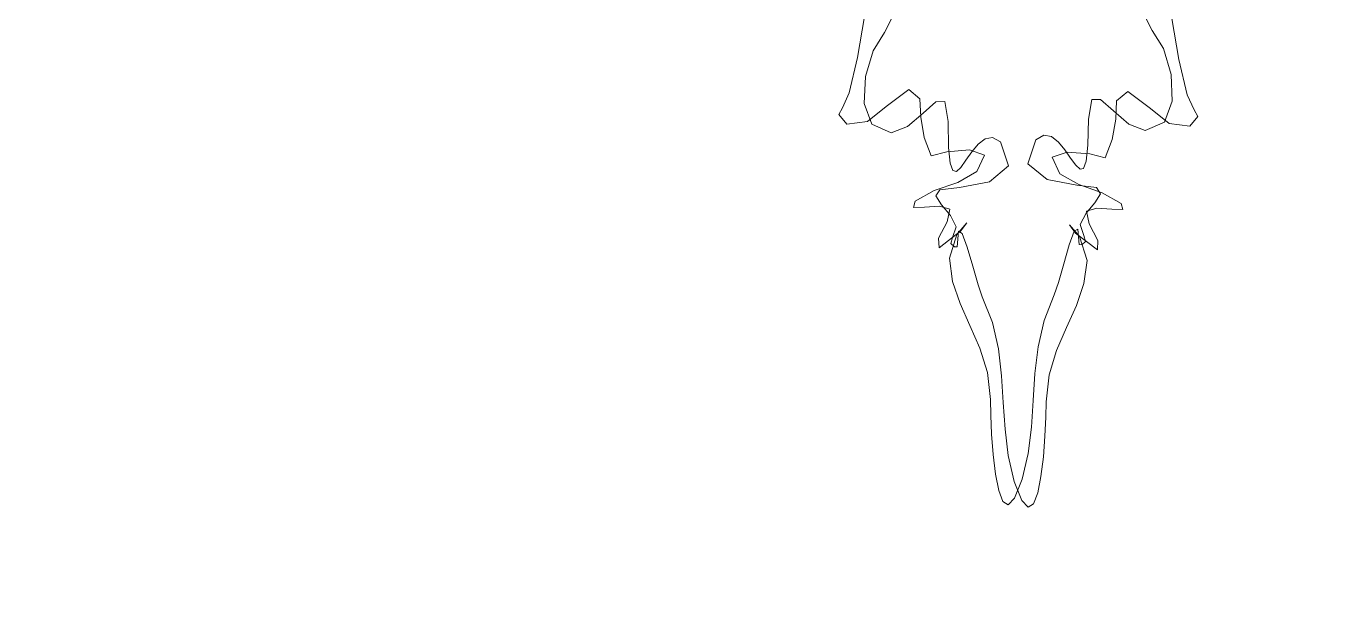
# Model space of a CAD drawing. Header units: centimetres. Extents: x -377343 to 693706, y 194584 to 813780.
# Drawn here: x 161300.5 to 161364.8, y 497989.7 to 498018.2 of the extents above; entities that cross this region are included whole.
import ezdxf

# ---------------------------------------------------------------- set-up
doc = ezdxf.new("R2010")
doc.units = ezdxf.units.CM
doc.layers.add('PIPA', color=11, linetype='Continuous')
doc.layers.add('TEXT', color=7, linetype='Continuous')

msp = doc.modelspace()

# ---------------------------------------------------------------- linework, layer by layer
at = {"layer": 'PIPA', "lineweight": 35, "extrusion": (0, 0.816497, 0.57735), "elevation": 193451.324}
msp.add_lwpolyline([(-421704.212, -325591.681), (-159560.265, -63447.734), (377343.333, -600351.331), (-158232.47, -1135927.133), (-693706.405, -600453.199), (-454216.825, -360963.619)], dxfattribs=at)
at = {"layer": 'TEXT', "color": 2, "linetype": 'Continuous', "lineweight": 13}
for p, q in [((161341.635, 498016.655), (161341.982, 498018.677)), ((161341.635, 498016.655), (161341.982, 498018.677)), ((161343.463, 498018.854), (161342.962, 498017.887)), ((161343.463, 498018.854), (161342.962, 498017.887)), ((161355.703, 498018.96), (161356.204, 498017.993)), ((161355.703, 498018.96), (161356.204, 498017.993)), ((161357.531, 498016.549), (161357.184, 498018.571)), ((161357.531, 498016.549), (161357.184, 498018.571)), ((161342.962, 498017.887), (161342.403, 498016.982)), ((161342.962, 498017.887), (161342.403, 498016.982)), ((161356.204, 498017.993), (161356.763, 498017.088)), ((161356.204, 498017.993), (161356.763, 498017.088)), ((161341.226, 498014.908), (161341.635, 498016.655)), ((161341.226, 498014.908), (161341.635, 498016.655)), ((161342.403, 498016.982), (161342.027, 498015.705)), ((161342.403, 498016.982), (161342.027, 498015.705)), ((161356.763, 498017.088), (161357.139, 498015.811)), ((161356.763, 498017.088), (161357.139, 498015.811)), ((161357.941, 498014.802), (161357.531, 498016.549)), ((161357.941, 498014.802), (161357.531, 498016.549)), ((161342.027, 498015.705), (161341.965, 498014.384)), ((161342.027, 498015.705), (161341.965, 498014.384)), ((161357.139, 498015.811), (161357.201, 498014.49)), ((161357.139, 498015.811), (161357.201, 498014.49)), ((161340.889, 498014.164), (161341.226, 498014.908)), ((161340.889, 498014.164), (161341.226, 498014.908)), ((161344.172, 498015.073), (161343.05, 498014.231)), ((161344.172, 498015.073), (161343.05, 498014.231)), ((161344.718, 498014.614), (161344.172, 498015.073)), ((161344.718, 498014.614), (161344.172, 498015.073)), ((161344.764, 498013.709), (161344.718, 498014.614)), ((161344.764, 498013.709), (161344.718, 498014.614)), ((161354.448, 498014.508), (161354.994, 498014.967)), ((161354.448, 498014.508), (161354.994, 498014.967)), ((161354.994, 498014.967), (161356.116, 498014.125)), ((161354.994, 498014.967), (161356.116, 498014.125)), ((161358.277, 498014.058), (161357.941, 498014.802)), ((161358.277, 498014.058), (161357.941, 498014.802)), ((161340.71, 498013.839), (161340.889, 498014.164)), ((161340.71, 498013.839), (161340.889, 498014.164)), ((161341.965, 498014.384), (161342.346, 498013.35)), ((161341.965, 498014.384), (161342.346, 498013.35)), ((161343.05, 498014.231), (161342.128, 498013.488)), ((161343.05, 498014.231), (161342.128, 498013.488)), ((161344.875, 498013.908), (161345.513, 498014.464)), ((161344.875, 498013.908), (161345.513, 498014.464)), ((161345.513, 498014.464), (161345.952, 498014.474)), ((161345.513, 498014.464), (161345.952, 498014.474)), ((161345.952, 498014.474), (161346.115, 498013.495)), ((161345.952, 498014.474), (161346.115, 498013.495)), ((161353.214, 498014.58), (161353.051, 498013.601)), ((161353.214, 498014.58), (161353.051, 498013.601)), ((161353.653, 498014.57), (161353.214, 498014.58)), ((161353.653, 498014.57), (161353.214, 498014.58)), ((161354.291, 498014.014), (161353.653, 498014.57)), ((161354.291, 498014.014), (161353.653, 498014.57)), ((161355.054, 498013.356), (161354.291, 498014.014)), ((161355.054, 498013.356), (161354.291, 498014.014)), ((161354.402, 498013.603), (161354.448, 498014.508)), ((161354.402, 498013.603), (161354.448, 498014.508)), ((161356.116, 498014.125), (161357.038, 498013.382)), ((161356.116, 498014.125), (161357.038, 498013.382)), ((161357.201, 498014.49), (161356.82, 498013.456)), ((161357.201, 498014.49), (161356.82, 498013.456)), ((161358.456, 498013.733), (161358.277, 498014.058)), ((161358.456, 498013.733), (161358.277, 498014.058)), ((161341.106, 498013.363), (161340.71, 498013.839)), ((161341.106, 498013.363), (161340.71, 498013.839)), ((161342.128, 498013.488), (161341.106, 498013.363)), ((161342.128, 498013.488), (161341.106, 498013.363)), ((161342.346, 498013.35), (161343.3, 498012.932)), ((161342.346, 498013.35), (161343.3, 498012.932)), ((161344.112, 498013.25), (161344.875, 498013.908)), ((161344.112, 498013.25), (161344.875, 498013.908)), ((161344.935, 498012.704), (161344.764, 498013.709)), ((161344.935, 498012.704), (161344.764, 498013.709)), ((161346.115, 498013.495), (161346.142, 498012.21)), ((161346.115, 498013.495), (161346.142, 498012.21)), ((161353.051, 498013.601), (161353.024, 498012.316)), ((161353.051, 498013.601), (161353.024, 498012.316)), ((161354.231, 498012.598), (161354.402, 498013.603)), ((161354.231, 498012.598), (161354.402, 498013.603)), ((161355.866, 498013.038), (161355.054, 498013.356)), ((161355.866, 498013.038), (161355.054, 498013.356)), ((161356.82, 498013.456), (161355.866, 498013.038)), ((161356.82, 498013.456), (161355.866, 498013.038)), ((161357.038, 498013.382), (161358.06, 498013.257)), ((161357.038, 498013.382), (161358.06, 498013.257)), ((161358.06, 498013.257), (161358.456, 498013.733)), ((161358.06, 498013.257), (161358.456, 498013.733)), ((161343.3, 498012.932), (161344.112, 498013.25)), ((161343.3, 498012.932), (161344.112, 498013.25)), ((161345.281, 498011.799), (161344.935, 498012.704)), ((161345.281, 498011.799), (161344.935, 498012.704)), ((161347.945, 498012.638), (161348.315, 498012.706)), ((161347.945, 498012.638), (161348.315, 498012.706)), ((161348.315, 498012.706), (161348.705, 498012.481)), ((161348.315, 498012.706), (161348.705, 498012.481)), ((161350.851, 498012.812), (161350.461, 498012.587)), ((161350.851, 498012.812), (161350.461, 498012.587)), ((161351.221, 498012.744), (161350.851, 498012.812)), ((161351.221, 498012.744), (161350.851, 498012.812)), ((161351.567, 498012.474), (161351.221, 498012.744)), ((161351.567, 498012.474), (161351.221, 498012.744)), ((161347.167, 498012.081), (161346.045, 498011.993)), ((161347.167, 498012.081), (161346.045, 498011.993)), ((161346.142, 498012.21), (161346.222, 498011.428)), ((161346.142, 498012.21), (161346.222, 498011.428)), ((161347.91, 498011.831), (161347.167, 498012.081)), ((161347.91, 498011.831), (161347.167, 498012.081)), ((161347.28, 498011.983), (161347.599, 498012.368)), ((161347.28, 498011.983), (161347.599, 498012.368)), ((161347.599, 498012.368), (161347.945, 498012.638)), ((161347.599, 498012.368), (161347.945, 498012.638)), ((161348.705, 498012.481), (161349.105, 498011.297)), ((161348.705, 498012.481), (161349.105, 498011.297)), ((161350.461, 498012.587), (161350.061, 498011.403)), ((161350.461, 498012.587), (161350.061, 498011.403)), ((161351.886, 498012.089), (161351.567, 498012.474)), ((161351.886, 498012.089), (161351.567, 498012.474)), ((161352.174, 498011.678), (161351.886, 498012.089)), ((161352.174, 498011.678), (161351.886, 498012.089)), ((161353.024, 498012.316), (161352.944, 498011.534)), ((161353.024, 498012.316), (161352.944, 498011.534)), ((161353.885, 498011.693), (161354.231, 498012.598)), ((161353.885, 498011.693), (161354.231, 498012.598)), ((161346.045, 498011.993), (161345.281, 498011.799)), ((161346.045, 498011.993), (161345.281, 498011.799)), ((161346.222, 498011.428), (161346.35, 498011.062)), ((161346.222, 498011.428), (161346.35, 498011.062)), ((161346.739, 498011.222), (161346.992, 498011.572)), ((161346.739, 498011.222), (161346.992, 498011.572)), ((161346.992, 498011.572), (161347.28, 498011.983)), ((161346.992, 498011.572), (161347.28, 498011.983)), ((161347.533, 498011.011), (161347.91, 498011.831)), ((161347.533, 498011.011), (161347.91, 498011.831)), ((161350.061, 498011.403), (161351.012, 498010.619)), ((161350.061, 498011.403), (161351.012, 498010.619)), ((161351.256, 498011.725), (161351.999, 498011.975)), ((161351.256, 498011.725), (161351.999, 498011.975)), ((161351.633, 498010.905), (161351.256, 498011.725)), ((161351.633, 498010.905), (161351.256, 498011.725)), ((161351.999, 498011.975), (161353.121, 498011.887)), ((161351.999, 498011.975), (161353.121, 498011.887)), ((161352.427, 498011.328), (161352.174, 498011.678)), ((161352.427, 498011.328), (161352.174, 498011.678)), ((161352.944, 498011.534), (161352.816, 498011.168)), ((161352.944, 498011.534), (161352.816, 498011.168)), ((161353.121, 498011.887), (161353.885, 498011.693)), ((161353.121, 498011.887), (161353.885, 498011.693)), ((161346.35, 498011.062), (161346.524, 498011.023)), ((161346.35, 498011.062), (161346.524, 498011.023)), ((161346.524, 498011.023), (161346.739, 498011.222)), ((161346.524, 498011.023), (161346.739, 498011.222)), ((161346.595, 498010.481), (161347.533, 498011.011)), ((161346.595, 498010.481), (161347.533, 498011.011)), ((161349.105, 498011.297), (161348.155, 498010.513)), ((161349.105, 498011.297), (161348.155, 498010.513)), ((161352.571, 498010.375), (161351.633, 498010.905)), ((161352.571, 498010.375), (161351.633, 498010.905)), ((161352.642, 498011.129), (161352.427, 498011.328)), ((161352.642, 498011.129), (161352.427, 498011.328)), ((161352.816, 498011.168), (161352.642, 498011.129)), ((161352.816, 498011.168), (161352.642, 498011.129)), ((161345.431, 498010.077), (161346.595, 498010.481)), ((161345.431, 498010.077), (161346.595, 498010.481)), ((161345.707, 498010.116), (161345.515, 498009.812)), ((161345.707, 498010.116), (161345.515, 498009.812)), ((161346.678, 498010.229), (161345.707, 498010.116)), ((161346.678, 498010.229), (161345.707, 498010.116)), ((161348.155, 498010.513), (161346.678, 498010.229)), ((161348.155, 498010.513), (161346.678, 498010.229)), ((161351.012, 498010.619), (161352.488, 498010.335)), ((161351.012, 498010.619), (161352.488, 498010.335)), ((161352.488, 498010.335), (161353.459, 498010.222)), ((161352.488, 498010.335), (161353.459, 498010.222)), ((161353.735, 498009.971), (161352.571, 498010.375)), ((161353.735, 498009.971), (161352.571, 498010.375)), ((161353.459, 498010.222), (161353.652, 498009.918)), ((161353.459, 498010.222), (161353.652, 498009.918)), ((161344.408, 498009.247), (161344.493, 498009.547)), ((161344.408, 498009.247), (161344.493, 498009.547)), ((161344.493, 498009.547), (161345.431, 498010.077)), ((161344.493, 498009.547), (161345.431, 498010.077)), ((161345.515, 498009.812), (161345.791, 498009.371)), ((161345.515, 498009.812), (161345.791, 498009.371)), ((161353.375, 498009.477), (161352.938, 498008.951)), ((161353.375, 498009.477), (161352.938, 498008.951)), ((161353.652, 498009.918), (161353.375, 498009.477)), ((161353.652, 498009.918), (161353.375, 498009.477)), ((161354.673, 498009.441), (161353.735, 498009.971)), ((161354.673, 498009.441), (161353.735, 498009.971)), ((161344.951, 498009.255), (161344.408, 498009.247)), ((161344.951, 498009.255), (161344.408, 498009.247)), ((161345.693, 498009.312), (161344.951, 498009.255)), ((161345.693, 498009.312), (161344.951, 498009.255)), ((161346.208, 498009.158), (161345.693, 498009.312)), ((161346.208, 498009.158), (161345.693, 498009.312)), ((161345.791, 498009.371), (161346.228, 498008.845)), ((161345.791, 498009.371), (161346.228, 498008.845)), ((161346.069, 498008.534), (161346.208, 498009.158)), ((161346.069, 498008.534), (161346.208, 498009.158)), ((161346.228, 498008.845), (161346.514, 498008.287)), ((161346.228, 498008.845), (161346.514, 498008.287)), ((161352.938, 498008.951), (161352.652, 498008.393)), ((161352.938, 498008.951), (161352.652, 498008.393)), ((161352.958, 498009.052), (161353.473, 498009.206)), ((161352.958, 498009.052), (161353.473, 498009.206)), ((161353.097, 498008.428), (161352.958, 498009.052)), ((161353.097, 498008.428), (161352.958, 498009.052)), ((161353.473, 498009.206), (161354.216, 498009.149)), ((161353.473, 498009.206), (161354.216, 498009.149)), ((161354.216, 498009.149), (161354.758, 498009.141)), ((161354.216, 498009.149), (161354.758, 498009.141)), ((161354.758, 498009.141), (161354.673, 498009.441)), ((161354.758, 498009.141), (161354.673, 498009.441)), ((161345.644, 498007.716), (161346.069, 498008.534)), ((161345.644, 498007.716), (161346.069, 498008.534)), ((161346.514, 498008.287), (161346.34, 498007.752)), ((161346.514, 498008.287), (161346.34, 498007.752)), ((161346.553, 498007.908), (161347.049, 498008.484)), ((161346.553, 498007.908), (161347.049, 498008.484)), ((161347.049, 498008.484), (161346.745, 498008.083)), ((161347.049, 498008.484), (161346.745, 498008.083)), ((161352.613, 498007.802), (161352.117, 498008.378)), ((161352.117, 498008.378), (161352.421, 498007.977)), ((161352.613, 498007.802), (161352.117, 498008.378)), ((161352.117, 498008.378), (161352.421, 498007.977)), ((161352.652, 498008.393), (161352.826, 498007.858)), ((161352.652, 498008.393), (161352.826, 498007.858)), ((161353.522, 498007.61), (161353.097, 498008.428)), ((161353.522, 498007.61), (161353.097, 498008.428)), ((161345.669, 498007.249), (161345.644, 498007.716)), ((161345.669, 498007.249), (161345.644, 498007.716)), ((161346.745, 498008.083), (161345.669, 498007.249)), ((161346.745, 498008.083), (161345.669, 498007.249)), ((161346.182, 498006.732), (161346.553, 498007.908)), ((161346.182, 498006.732), (161346.553, 498007.908)), ((161346.34, 498007.752), (161346.249, 498007.46)), ((161346.34, 498007.752), (161346.249, 498007.46)), ((161346.566, 498007.302), (161346.634, 498008.064)), ((161346.566, 498007.302), (161346.634, 498008.064)), ((161346.634, 498008.064), (161346.812, 498007.961)), ((161346.634, 498008.064), (161346.812, 498007.961)), ((161346.812, 498007.961), (161347.058, 498007.287)), ((161346.812, 498007.961), (161347.058, 498007.287)), ((161352.354, 498008.067), (161352.108, 498007.394)), ((161352.354, 498008.067), (161352.108, 498007.394)), ((161352.532, 498008.17), (161352.354, 498008.067)), ((161352.532, 498008.17), (161352.354, 498008.067)), ((161352.421, 498007.977), (161353.497, 498007.143)), ((161352.421, 498007.977), (161353.497, 498007.143)), ((161352.601, 498007.408), (161352.532, 498008.17)), ((161352.601, 498007.408), (161352.532, 498008.17)), ((161352.984, 498006.626), (161352.613, 498007.802)), ((161352.984, 498006.626), (161352.613, 498007.802)), ((161352.917, 498007.566), (161352.734, 498007.399)), ((161352.917, 498007.566), (161352.734, 498007.399)), ((161352.826, 498007.858), (161352.917, 498007.566)), ((161352.826, 498007.858), (161352.917, 498007.566)), ((161353.497, 498007.143), (161353.522, 498007.61)), ((161353.497, 498007.143), (161353.522, 498007.61)), ((161346.249, 498007.46), (161346.432, 498007.293)), ((161346.249, 498007.46), (161346.432, 498007.293)), ((161346.432, 498007.293), (161346.566, 498007.302)), ((161346.432, 498007.293), (161346.566, 498007.302)), ((161347.058, 498007.287), (161347.333, 498006.342)), ((161347.058, 498007.287), (161347.333, 498006.342)), ((161352.108, 498007.394), (161351.833, 498006.448)), ((161352.108, 498007.394), (161351.833, 498006.448)), ((161352.734, 498007.399), (161352.601, 498007.408)), ((161352.734, 498007.399), (161352.601, 498007.408)), ((161346.332, 498005.589), (161346.182, 498006.732)), ((161346.332, 498005.589), (161346.182, 498006.732)), ((161347.333, 498006.342), (161347.595, 498005.422)), ((161347.333, 498006.342), (161347.595, 498005.422)), ((161351.833, 498006.448), (161351.571, 498005.528)), ((161351.833, 498006.448), (161351.571, 498005.528)), ((161352.834, 498005.483), (161352.984, 498006.626)), ((161352.834, 498005.483), (161352.984, 498006.626)), ((161346.707, 498004.497), (161346.332, 498005.589)), ((161346.707, 498004.497), (161346.332, 498005.589)), ((161347.595, 498005.422), (161347.804, 498004.824)), ((161347.595, 498005.422), (161347.804, 498004.824)), ((161351.571, 498005.528), (161351.362, 498004.93)), ((161351.571, 498005.528), (161351.362, 498004.93)), ((161352.459, 498004.39), (161352.834, 498005.483)), ((161352.459, 498004.39), (161352.834, 498005.483)), ((161347.195, 498003.41), (161346.707, 498004.497)), ((161347.195, 498003.41), (161346.707, 498004.497)), ((161347.804, 498004.824), (161348.305, 498003.551)), ((161347.804, 498004.824), (161348.305, 498003.551)), ((161351.362, 498004.93), (161350.861, 498003.657)), ((161351.362, 498004.93), (161350.861, 498003.657)), ((161351.971, 498003.304), (161352.459, 498004.39)), ((161351.971, 498003.304), (161352.459, 498004.39)), ((161347.683, 498002.286), (161347.195, 498003.41)), ((161347.683, 498002.286), (161347.195, 498003.41)), ((161348.305, 498003.551), (161348.599, 498002.248)), ((161348.305, 498003.551), (161348.599, 498002.248)), ((161350.861, 498003.657), (161350.567, 498002.354)), ((161350.861, 498003.657), (161350.567, 498002.354)), ((161351.483, 498002.18), (161351.971, 498003.304)), ((161351.483, 498002.18), (161351.971, 498003.304)), ((161348.059, 498001.081), (161347.683, 498002.286)), ((161348.059, 498001.081), (161347.683, 498002.286)), ((161348.599, 498002.248), (161348.756, 498000.927)), ((161348.599, 498002.248), (161348.756, 498000.927)), ((161350.567, 498002.354), (161350.41, 498001.033)), ((161350.567, 498002.354), (161350.41, 498001.033)), ((161351.107, 498000.975), (161351.483, 498002.18)), ((161351.107, 498000.975), (161351.483, 498002.18)), ((161348.209, 497999.75), (161348.059, 498001.081)), ((161348.209, 497999.75), (161348.059, 498001.081)), ((161348.756, 498000.927), (161348.843, 497999.6)), ((161348.756, 498000.927), (161348.843, 497999.6)), ((161350.41, 498001.033), (161350.323, 497999.706)), ((161350.41, 498001.033), (161350.323, 497999.706)), ((161350.957, 497999.644), (161351.107, 498000.975)), ((161350.957, 497999.644), (161351.107, 498000.975)), ((161348.222, 497998.985), (161348.209, 497999.75)), ((161348.222, 497998.985), (161348.209, 497999.75)), ((161348.843, 497999.6), (161348.93, 497998.28)), ((161348.843, 497999.6), (161348.93, 497998.28)), ((161350.323, 497999.706), (161350.236, 497998.386)), ((161350.323, 497999.706), (161350.236, 497998.386)), ((161350.944, 497998.879), (161350.957, 497999.644)), ((161350.944, 497998.879), (161350.957, 497999.644)), ((161348.265, 497998.04), (161348.222, 497998.985)), ((161348.265, 497998.04), (161348.222, 497998.985)), ((161350.901, 497997.934), (161350.944, 497998.879)), ((161350.901, 497997.934), (161350.944, 497998.879)), ((161348.342, 497997.027), (161348.265, 497998.04)), ((161348.342, 497997.027), (161348.265, 497998.04)), ((161348.93, 497998.28), (161349.087, 497996.977)), ((161348.93, 497998.28), (161349.087, 497996.977)), ((161350.236, 497998.386), (161350.08, 497997.083)), ((161350.236, 497998.386), (161350.08, 497997.083)), ((161350.824, 497996.921), (161350.901, 497997.934)), ((161350.824, 497996.921), (161350.901, 497997.934)), ((161348.459, 497996.059), (161348.342, 497997.027)), ((161348.459, 497996.059), (161348.342, 497997.027)), ((161349.087, 497996.977), (161349.381, 497995.703)), ((161349.087, 497996.977), (161349.381, 497995.703)), ((161350.08, 497997.083), (161349.785, 497995.809)), ((161350.08, 497997.083), (161349.785, 497995.809)), ((161350.708, 497995.953), (161350.824, 497996.921)), ((161350.708, 497995.953), (161350.824, 497996.921)), ((161348.618, 497995.247), (161348.459, 497996.059)), ((161348.618, 497995.247), (161348.459, 497996.059)), ((161350.548, 497995.141), (161350.708, 497995.953)), ((161350.548, 497995.141), (161350.708, 497995.953)), ((161349.381, 497995.703), (161349.761, 497994.767)), ((161349.381, 497995.703), (161349.761, 497994.767)), ((161349.785, 497995.809), (161349.405, 497994.873)), ((161349.785, 497995.809), (161349.405, 497994.873)), ((161348.826, 497994.704), (161348.618, 497995.247)), ((161348.826, 497994.704), (161348.618, 497995.247)), ((161349.087, 497994.542), (161348.826, 497994.704)), ((161349.087, 497994.542), (161348.826, 497994.704)), ((161349.405, 497994.873), (161349.087, 497994.542)), ((161349.405, 497994.873), (161349.087, 497994.542)), ((161349.761, 497994.767), (161350.079, 497994.436)), ((161349.761, 497994.767), (161350.079, 497994.436)), ((161350.34, 497994.598), (161350.548, 497995.141)), ((161350.34, 497994.598), (161350.548, 497995.141)), ((161350.079, 497994.436), (161350.34, 497994.598)), ((161350.079, 497994.436), (161350.34, 497994.598))]:
    msp.add_line(p, q, dxfattribs=at)

doc.saveas('drawing.dxf')
